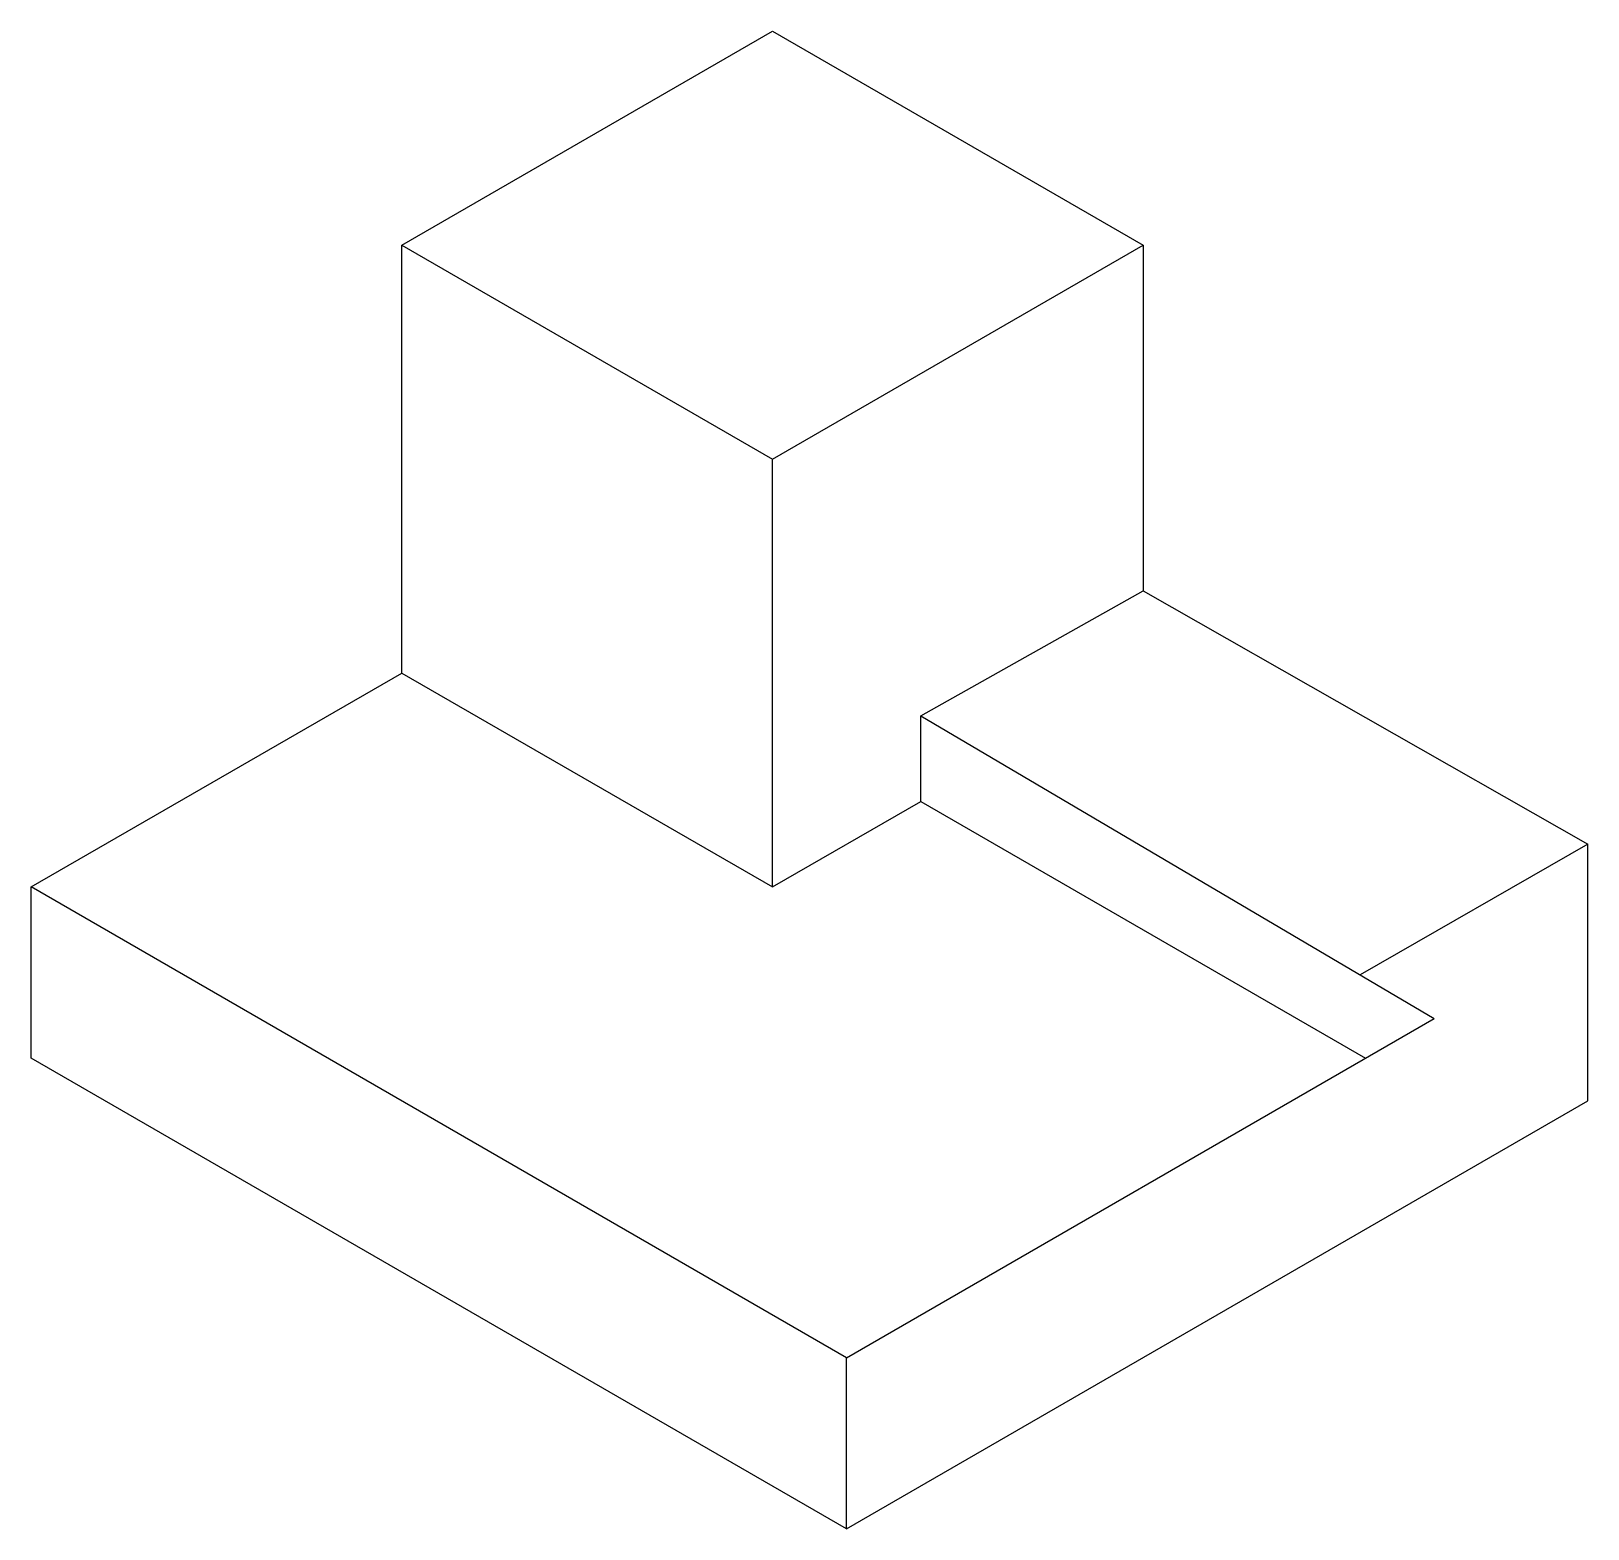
# Model space of a CAD drawing. Header units: inches. Extents: x 10.8 to 101.7, y 18.6 to 106.1.
import ezdxf

# ---------------------------------------------------------------- set-up
doc = ezdxf.new("R2010")
doc.units = ezdxf.units.IN
doc.header["$MEASUREMENT"] = 0

msp = doc.modelspace()

# ---------------------------------------------------------------- linework, layer by layer
for p, q in [((32.413, 93.602), (54.063, 106.102)), ((54.063, 106.102), (75.714, 93.602)), ((32.413, 68.602), (32.413, 93.602)), ((32.413, 93.602), (54.063, 81.102)), ((54.063, 81.102), (75.714, 93.602)), ((75.714, 93.602), (75.714, 73.411)), ((54.063, 56.102), (54.063, 81.102)), ((62.723, 66.102), (75.714, 73.411)), ((75.714, 73.411), (101.695, 58.602)), ((10.762, 56.102), (32.413, 68.602)), ((32.413, 68.602), (54.063, 56.102)), ((62.723, 61.102), (62.723, 66.102)), ((62.723, 66.102), (92.719, 48.42)), ((54.063, 56.102), (62.723, 61.102)), ((62.723, 61.102), (88.704, 46.102)), ((101.695, 58.602), (88.399, 50.966)), ((101.695, 43.602), (101.695, 58.602)), ((58.393, 28.602), (10.762, 56.102)), ((10.762, 46.102), (10.762, 56.102)), ((58.393, 28.602), (92.719, 48.42)), ((58.393, 18.602), (10.762, 46.102)), ((58.393, 18.602), (101.695, 43.602)), ((58.393, 18.602), (58.393, 28.602))]:
    msp.add_line(p, q)

doc.saveas('drawing.dxf')
